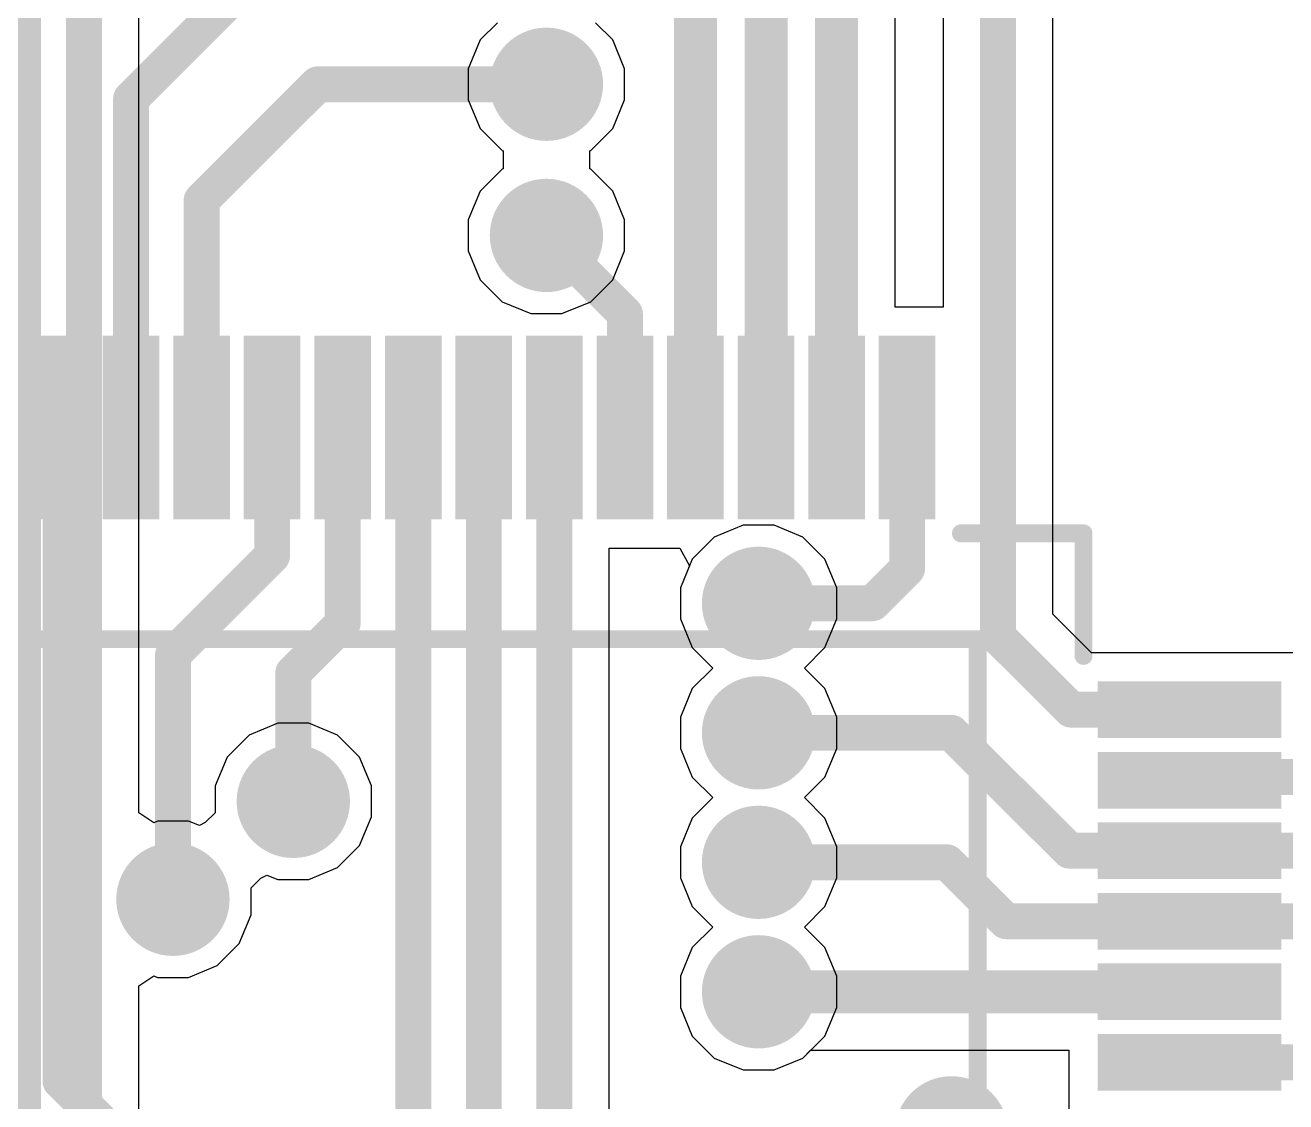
# Model space of a CAD drawing. Header units: millimetres. Extents: x 0 to 5423, y 0 to 5425.
# Drawn here: x 56.83 to 65.77, y 104.88 to 112.51 of the extents above; entities that cross this region are included whole.
import ezdxf

# ---------------------------------------------------------------- set-up
doc = ezdxf.new("R2010")
doc.units = ezdxf.units.MM
for name, color, linetype in [('BottomLayer', 5, 'Continuous'), ('BottomSolder', 6, 'Continuous'), ('TopLayer', 1, 'Continuous'), ('TopOverlay', 2, 'Continuous'), ('TopPaste', 8, 'Continuous'), ('TopSolder', 216, 'Continuous'), ('ViaHoleLayer', 16, 'Continuous')]:
    doc.layers.add(name, color=color, linetype=linetype)

# ---------------------------------------------------------------- blocks, each defined once
blk = doc.blocks.new('LQFP_64_10_10__6')
at = {"layer": 'TopLayer'}
for points in [[(-5.149899529999999, -1.0999343), (-5.149899529999999, -1.3999337), (-6.349899669999999, -1.3999337), (-6.349899669999999, -1.0999343)], [(-5.149899529999999, -1.6000603), (-5.149899529999999, -1.9000597), (-6.349899669999999, -1.9000597), (-6.349899669999999, -1.6000603)], [(-5.149899529999999, -2.0999323), (-5.149899529999999, -2.3999317), (-6.349899669999999, -2.3999317), (-6.349899669999999, -2.0999323)], [(-5.149899529999999, -2.6000583), (-5.149899529999999, -2.9000577), (-6.349899669999999, -2.9000577), (-6.349899669999999, -2.6000583)], [(-5.149899529999999, -3.0999303), (-5.149899529999999, -3.399929699999999), (-6.349899669999999, -3.399929699999999), (-6.349899669999999, -3.0999303)], [(-5.149899529999999, -3.6000563), (-5.149899529999999, -3.9000557), (-6.349899669999999, -3.9000557), (-6.349899669999999, -3.6000563)], [(-3.6000563, -5.149899529999999), (-3.6000563, -6.349899669999999), (-3.9000557, -6.349899669999999), (-3.9000557, -5.149899529999999)], [(-3.0999303, -5.149899529999999), (-3.0999303, -6.349899669999999), (-3.399929699999999, -6.349899669999999), (-3.399929699999999, -5.149899529999999)], [(-2.6000583, -5.149899529999999), (-2.6000583, -6.349899669999999), (-2.9000577, -6.349899669999999), (-2.9000577, -5.149899529999999)], [(-2.0999323, -5.149899529999999), (-2.0999323, -6.349899669999999), (-2.3999317, -6.349899669999999), (-2.3999317, -5.149899529999999)], [(-1.6000603, -5.149899529999999), (-1.6000603, -6.349899669999999), (-1.9000597, -6.349899669999999), (-1.9000597, -5.149899529999999)], [(-1.0999343, -5.149899529999999), (-1.0999343, -6.349899669999999), (-1.3999337, -6.349899669999999), (-1.3999337, -5.149899529999999)], [(-0.6000622999999999, -5.149899529999999), (-0.6000622999999999, -6.349899669999999), (-0.9000617, -6.349899669999999), (-0.9000617, -5.149899529999999)], [(-0.09993630000000003, -5.149899529999999), (-0.09993629999999996, -6.349899669999999), (-0.3999356999999999, -6.349899669999999), (-0.3999356999999999, -5.149899529999999)], [(0.3999356999999999, -5.149899529999999), (0.3999356999999999, -6.349899669999999), (0.09993630000000003, -6.349899669999999), (0.09993629999999996, -5.149899529999999)], [(0.9000617, -5.149899529999999), (0.9000617, -6.349899669999999), (0.6000622999999999, -6.349899669999999), (0.6000622999999999, -5.149899529999999)], [(1.3999337, -5.149899529999999), (1.3999337, -6.349899669999999), (1.0999343, -6.349899669999999), (1.0999343, -5.149899529999999)], [(1.9000597, -5.149899529999999), (1.9000597, -6.349899669999999), (1.6000603, -6.349899669999999), (1.6000603, -5.149899529999999)], [(2.3999317, -5.149899529999999), (2.3999317, -6.349899669999999), (2.0999323, -6.349899669999999), (2.0999323, -5.149899529999999)]]:
    blk.add_hatch(color=1, dxfattribs=at).paths.add_polyline_path(points)
at = {"layer": 'TopPaste'}
for points in [[(-5.149899529999999, -1.0999343), (-5.149899529999999, -1.3999337), (-6.349899669999999, -1.3999337), (-6.349899669999999, -1.0999343)], [(-5.149899529999999, -1.6000603), (-5.149899529999999, -1.9000597), (-6.349899669999999, -1.9000597), (-6.349899669999999, -1.6000603)], [(-5.149899529999999, -2.0999323), (-5.149899529999999, -2.3999317), (-6.349899669999999, -2.3999317), (-6.349899669999999, -2.0999323)], [(-5.149899529999999, -2.6000583), (-5.149899529999999, -2.9000577), (-6.349899669999999, -2.9000577), (-6.349899669999999, -2.6000583)], [(-5.149899529999999, -3.0999303), (-5.149899529999999, -3.399929699999999), (-6.349899669999999, -3.399929699999999), (-6.349899669999999, -3.0999303)], [(-5.149899529999999, -3.6000563), (-5.149899529999999, -3.9000557), (-6.349899669999999, -3.9000557), (-6.349899669999999, -3.6000563)], [(-3.6000563, -5.149899529999999), (-3.6000563, -6.349899669999999), (-3.9000557, -6.349899669999999), (-3.9000557, -5.149899529999999)], [(-3.0999303, -5.149899529999999), (-3.0999303, -6.349899669999999), (-3.399929699999999, -6.349899669999999), (-3.399929699999999, -5.149899529999999)], [(-2.6000583, -5.149899529999999), (-2.6000583, -6.349899669999999), (-2.9000577, -6.349899669999999), (-2.9000577, -5.149899529999999)], [(-2.0999323, -5.149899529999999), (-2.0999323, -6.349899669999999), (-2.3999317, -6.349899669999999), (-2.3999317, -5.149899529999999)], [(-1.6000603, -5.149899529999999), (-1.6000603, -6.349899669999999), (-1.9000597, -6.349899669999999), (-1.9000597, -5.149899529999999)], [(-1.0999343, -5.149899529999999), (-1.0999343, -6.349899669999999), (-1.3999337, -6.349899669999999), (-1.3999337, -5.149899529999999)], [(-0.6000622999999999, -5.149899529999999), (-0.6000622999999999, -6.349899669999999), (-0.9000617, -6.349899669999999), (-0.9000617, -5.149899529999999)], [(-0.09993630000000003, -5.149899529999999), (-0.09993629999999996, -6.349899669999999), (-0.3999356999999999, -6.349899669999999), (-0.3999356999999999, -5.149899529999999)], [(0.3999356999999999, -5.149899529999999), (0.3999356999999999, -6.349899669999999), (0.09993630000000003, -6.349899669999999), (0.09993629999999996, -5.149899529999999)], [(0.9000617, -5.149899529999999), (0.9000617, -6.349899669999999), (0.6000622999999999, -6.349899669999999), (0.6000622999999999, -5.149899529999999)], [(1.3999337, -5.149899529999999), (1.3999337, -6.349899669999999), (1.0999343, -6.349899669999999), (1.0999343, -5.149899529999999)], [(1.9000597, -5.149899529999999), (1.9000597, -6.349899669999999), (1.6000603, -6.349899669999999), (1.6000603, -5.149899529999999)], [(2.3999317, -5.149899529999999), (2.3999317, -6.349899669999999), (2.0999323, -6.349899669999999), (2.0999323, -5.149899529999999)]]:
    blk.add_hatch(color=8, dxfattribs=at).paths.add_polyline_path(points)
at = {"layer": 'TopSolder'}
for points in [[(-5.09909953, -1.0491343), (-5.09909953, -1.4507337), (-6.400699670000001, -1.4507337), (-6.400699670000001, -1.0491343)], [(-5.09909953, -1.5492603), (-5.09909953, -1.9508597), (-6.400699670000001, -1.9508597), (-6.400699670000001, -1.5492603)], [(-5.09909953, -2.0491323), (-5.09909953, -2.4507317), (-6.400699670000001, -2.4507317), (-6.400699670000001, -2.0491323)], [(-5.09909953, -2.5492583), (-5.09909953, -2.9508577), (-6.400699670000001, -2.9508577), (-6.400699670000001, -2.5492583)], [(-5.09909953, -3.0491303), (-5.09909953, -3.4507297), (-6.400699670000001, -3.4507297), (-6.400699670000001, -3.0491303)], [(-5.09909953, -3.5492563), (-5.09909953, -3.9508557), (-6.400699670000001, -3.9508557), (-6.400699670000001, -3.5492563)], [(-3.5492563, -5.09909953), (-3.5492563, -6.400699670000001), (-3.9508557, -6.400699670000001), (-3.9508557, -5.09909953)], [(-3.0491303, -5.09909953), (-3.0491303, -6.400699670000001), (-3.4507297, -6.400699670000001), (-3.4507297, -5.09909953)], [(-2.5492583, -5.09909953), (-2.5492583, -6.400699670000001), (-2.9508577, -6.400699670000001), (-2.9508577, -5.09909953)], [(-2.0491323, -5.09909953), (-2.0491323, -6.400699670000001), (-2.4507317, -6.400699670000001), (-2.4507317, -5.09909953)], [(-1.5492603, -5.09909953), (-1.5492603, -6.400699670000001), (-1.9508597, -6.400699670000001), (-1.9508597, -5.09909953)], [(-1.0491343, -5.09909953), (-1.0491343, -6.400699670000001), (-1.4507337, -6.400699670000001), (-1.4507337, -5.09909953)], [(-0.5492623, -5.09909953), (-0.5492623, -6.400699670000001), (-0.9508616999999998, -6.400699670000001), (-0.9508616999999998, -5.09909953)], [(-0.04913630000000004, -5.09909953), (-0.04913629999999996, -6.400699670000001), (-0.4507357, -6.400699670000001), (-0.4507357, -5.09909953)], [(0.4507357, -5.09909953), (0.4507357, -6.400699670000001), (0.04913630000000004, -6.400699670000001), (0.04913629999999996, -5.09909953)], [(0.9508616999999998, -5.09909953), (0.9508616999999998, -6.400699670000001), (0.5492623, -6.400699670000001), (0.5492623, -5.09909953)], [(1.4507337, -5.09909953), (1.4507337, -6.400699670000001), (1.0491343, -6.400699670000001), (1.0491343, -5.09909953)], [(1.9508597, -5.09909953), (1.9508597, -6.400699670000001), (1.5492603, -6.400699670000001), (1.5492603, -5.09909953)], [(2.4507317, -5.09909953), (2.4507317, -6.400699670000001), (2.0491323, -6.400699670000001), (2.0491323, -5.09909953)]]:
    blk.add_hatch(color=216, dxfattribs=at).paths.add_polyline_path(points)
at = {"layer": 'TopOverlay', "const_width": 0.127}
for points in [[(-4.250004199999999, 4.250004199999999), (-4.250004199999999, -4.250004199999999)], [(-4.999989999999999, -4.131183), (-4.999989999999999, -4.999989999999999)], [(4.250004199999999, -4.250004199999999), (-4.250004199999999, -4.250004199999999)], [(-4.1312084, -4.999989999999999), (-4.999989999999999, -4.999989999999999)]]:
    blk.add_lwpolyline(points, dxfattribs=at)
at = {"layer": 'TopOverlay', "const_width": 0.0635}
for points in [[(-5.03174, -4.131183, 1), (-4.96824, -4.131183, 1)], [(-4.2817542, -4.250004199999999, 1), (-4.2182542, -4.250004199999999, 1)], [(-4.2817542, -4.250004199999999, 1), (-4.2182542, -4.250004199999999, 1)], [(-5.03174, -4.999989999999999, 1), (-4.96824, -4.999989999999999, 1)], [(-5.03174, -4.999989999999999, 1), (-4.96824, -4.999989999999999, 1)], [(-4.162958399999999, -4.999989999999999, 1), (-4.099458400000001, -4.999989999999999, 1)]]:
    blk.add_lwpolyline(points, format="xyb", close=True, dxfattribs=at)

msp = doc.modelspace()

# ---------------------------------------------------------------- hatches: boundary and pattern name
at = {"layer": 'BottomLayer'}
h = msp.add_hatch(color=5, dxfattribs=at)
edge = h.paths.add_edge_path()
edge.add_arc((60.5282127, 112.09504124), 0.2999994, 0, 360)
h = msp.add_hatch(color=5, dxfattribs=at)
edge = h.paths.add_edge_path()
edge.add_arc((60.5282127, 111.0234127), 0.2999994, 0, 360)
h = msp.add_hatch(color=5, dxfattribs=at)
edge = h.paths.add_edge_path()
edge.add_arc((62.03141264, 108.4154169), 0.2999994, 0, 360)
h = msp.add_hatch(color=5, dxfattribs=at)
edge = h.paths.add_edge_path()
edge.add_arc((62.03141264, 107.4974355), 0.2999994, 0, 360)
h = msp.add_hatch(color=5, dxfattribs=at)
edge = h.paths.add_edge_path()
edge.add_arc((58.7343504, 107.011343), 0.2999994, 0, 360)
h = msp.add_hatch(color=5, dxfattribs=at)
edge = h.paths.add_edge_path()
edge.add_arc((62.03141264, 106.5794541), 0.2999994, 0, 360)
h = msp.add_hatch(color=5, dxfattribs=at)
edge = h.paths.add_edge_path()
edge.add_arc((57.8812787, 106.3170721), 0.2999994, 0, 360)
h = msp.add_hatch(color=5, dxfattribs=at)
edge = h.paths.add_edge_path()
edge.add_arc((62.03141264, 105.6614727), 0.2999994, 0, 360)
h = msp.add_hatch(color=5, dxfattribs=at)
edge = h.paths.add_edge_path()
edge.add_arc((63.3983238, 104.6614747), 0.2999994, 0, 360)
at = {"layer": 'BottomSolder'}
h = msp.add_hatch(color=6, dxfattribs=at)
edge = h.paths.add_edge_path()
edge.add_arc((60.5282127, 112.09504124), 0.4015993999999999, 0, 360)
h = msp.add_hatch(color=6, dxfattribs=at)
edge = h.paths.add_edge_path()
edge.add_arc((60.5282127, 111.0234127), 0.4015993999999999, 0, 360)
h = msp.add_hatch(color=6, dxfattribs=at)
edge = h.paths.add_edge_path()
edge.add_arc((62.03141264, 108.4154169), 0.4015993999999999, 0, 360)
h = msp.add_hatch(color=6, dxfattribs=at)
edge = h.paths.add_edge_path()
edge.add_arc((62.03141264, 107.4974355), 0.4015993999999999, 0, 360)
h = msp.add_hatch(color=6, dxfattribs=at)
edge = h.paths.add_edge_path()
edge.add_arc((58.7343504, 107.011343), 0.4015993999999999, 0, 360)
h = msp.add_hatch(color=6, dxfattribs=at)
edge = h.paths.add_edge_path()
edge.add_arc((62.03141264, 106.5794541), 0.4015993999999999, 0, 360)
h = msp.add_hatch(color=6, dxfattribs=at)
edge = h.paths.add_edge_path()
edge.add_arc((57.8812787, 106.3170721), 0.4015993999999999, 0, 360)
h = msp.add_hatch(color=6, dxfattribs=at)
edge = h.paths.add_edge_path()
edge.add_arc((62.03141264, 105.6614727), 0.4015993999999999, 0, 360)
h = msp.add_hatch(color=6, dxfattribs=at)
edge = h.paths.add_edge_path()
edge.add_arc((63.3983238, 104.6614747), 0.4015993999999999, 0, 360)
at = {"layer": 'TopLayer'}
h = msp.add_hatch(color=1, dxfattribs=at)
edge = h.paths.add_edge_path()
edge.add_arc((60.5282127, 112.09504124), 0.2999994, 0, 360)
h = msp.add_hatch(color=1, dxfattribs=at)
edge = h.paths.add_edge_path()
edge.add_arc((60.5282127, 111.0234127), 0.2999994, 0, 360)
h = msp.add_hatch(color=1, dxfattribs=at)
edge = h.paths.add_edge_path()
edge.add_arc((62.03141264, 108.4154169), 0.2999994, 0, 360)
h = msp.add_hatch(color=1, dxfattribs=at)
edge = h.paths.add_edge_path()
edge.add_arc((62.03141264, 107.4974355), 0.2999994, 0, 360)
h = msp.add_hatch(color=1, dxfattribs=at)
edge = h.paths.add_edge_path()
edge.add_arc((58.7343504, 107.011343), 0.2999994, 0, 360)
h = msp.add_hatch(color=1, dxfattribs=at)
edge = h.paths.add_edge_path()
edge.add_arc((62.03141264, 106.5794541), 0.2999994, 0, 360)
h = msp.add_hatch(color=1, dxfattribs=at)
edge = h.paths.add_edge_path()
edge.add_arc((57.8812787, 106.3170721), 0.2999994, 0, 360)
h = msp.add_hatch(color=1, dxfattribs=at)
edge = h.paths.add_edge_path()
edge.add_arc((62.03141264, 105.6614727), 0.2999994, 0, 360)
h = msp.add_hatch(color=1, dxfattribs=at)
edge = h.paths.add_edge_path()
edge.add_arc((63.3983238, 104.6614747), 0.2999994, 0, 360)
at = {"layer": 'TopSolder'}
h = msp.add_hatch(color=216, dxfattribs=at)
edge = h.paths.add_edge_path()
edge.add_arc((60.5282127, 112.09504124), 0.4015993999999999, 0, 360)
h = msp.add_hatch(color=216, dxfattribs=at)
edge = h.paths.add_edge_path()
edge.add_arc((60.5282127, 111.0234127), 0.4015993999999999, 0, 360)
h = msp.add_hatch(color=216, dxfattribs=at)
edge = h.paths.add_edge_path()
edge.add_arc((62.03141264, 108.4154169), 0.4015993999999999, 0, 360)
h = msp.add_hatch(color=216, dxfattribs=at)
edge = h.paths.add_edge_path()
edge.add_arc((62.03141264, 107.4974355), 0.4015993999999999, 0, 360)
h = msp.add_hatch(color=216, dxfattribs=at)
edge = h.paths.add_edge_path()
edge.add_arc((58.7343504, 107.011343), 0.4015993999999999, 0, 360)
h = msp.add_hatch(color=216, dxfattribs=at)
edge = h.paths.add_edge_path()
edge.add_arc((62.03141264, 106.5794541), 0.4015993999999999, 0, 360)
h = msp.add_hatch(color=216, dxfattribs=at)
edge = h.paths.add_edge_path()
edge.add_arc((57.8812787, 106.3170721), 0.4015993999999999, 0, 360)
h = msp.add_hatch(color=216, dxfattribs=at)
edge = h.paths.add_edge_path()
edge.add_arc((62.03141264, 105.6614727), 0.4015993999999999, 0, 360)
h = msp.add_hatch(color=216, dxfattribs=at)
edge = h.paths.add_edge_path()
edge.add_arc((63.3983238, 104.6614747), 0.4015993999999999, 0, 360)
at = {"layer": 'ViaHoleLayer'}
h = msp.add_hatch(color=16, dxfattribs=at)
edge = h.paths.add_edge_path()
edge.add_arc((60.5282127, 112.09504124), 0.1499997, 0, 360)
h = msp.add_hatch(color=16, dxfattribs=at)
edge = h.paths.add_edge_path()
edge.add_arc((60.5282127, 111.0234127), 0.1499997, 0, 360)
h = msp.add_hatch(color=16, dxfattribs=at)
edge = h.paths.add_edge_path()
edge.add_arc((62.03141264, 108.4154169), 0.1499997, 0, 360)
h = msp.add_hatch(color=16, dxfattribs=at)
edge = h.paths.add_edge_path()
edge.add_arc((62.03141264, 107.4974355), 0.1499997, 0, 360)
h = msp.add_hatch(color=16, dxfattribs=at)
edge = h.paths.add_edge_path()
edge.add_arc((58.7343504, 107.011343), 0.1499997, 0, 360)
h = msp.add_hatch(color=16, dxfattribs=at)
edge = h.paths.add_edge_path()
edge.add_arc((62.03141264, 106.5794541), 0.1499997, 0, 360)
h = msp.add_hatch(color=16, dxfattribs=at)
edge = h.paths.add_edge_path()
edge.add_arc((57.8812787, 106.3170721), 0.1499997, 0, 360)
h = msp.add_hatch(color=16, dxfattribs=at)
edge = h.paths.add_edge_path()
edge.add_arc((62.03141264, 105.6614727), 0.1499997, 0, 360)

# ---------------------------------------------------------------- linework, layer by layer
at = {"layer": 'BottomLayer'}
for p, q in [((57.63954436, 106.93088596), (57.63954436, 118.05017284)), ((60.1803978, 112.5306995), (60.058554, 112.4088557)), ((60.9978714, 112.4088557), (60.8760276, 112.5306995)), ((60.058554, 112.4088557), (59.9742133, 112.20523914)), ((61.0822121, 112.20523914), (60.9978714, 112.4088557)), ((59.9742133, 112.20523914), (59.9742133, 111.98484334)), ((61.0822121, 111.98484334), (61.0822121, 112.20523914)), ((59.9742133, 111.98484334), (60.058554, 111.78122678)), ((60.9978714, 111.78122678), (61.0822121, 111.98484334)), ((60.058554, 111.78122678), (60.21439823999999, 111.62538254)), ((60.84202716, 111.62538254), (60.9978714, 111.78122678)), ((60.21439823999999, 111.62538254), (60.2208092, 111.62272824)), ((60.2208092, 111.62272824), (60.2208092, 111.4957257)), ((60.8356162, 111.62272824), (60.84202716, 111.62538254)), ((60.8356162, 111.4957257), (60.8356162, 111.62272824)), ((60.21439823999999, 111.4930714), (60.058554, 111.33722716)), ((60.2208092, 111.4957257), (60.21439823999999, 111.4930714)), ((60.84202716, 111.4930714), (60.8356162, 111.4957257)), ((60.9978714, 111.33722716), (60.84202716, 111.4930714)), ((60.058554, 111.33722716), (59.9742133, 111.1336106)), ((61.0822121, 111.1336106), (60.9978714, 111.33722716)), ((59.9742133, 111.1336106), (59.9742133, 110.9132148)), ((61.0822121, 110.9132148), (61.0822121, 111.1336106)), ((59.9742133, 110.9132148), (60.058554, 110.70959824)), ((60.9978714, 110.70959824), (61.0822121, 110.9132148)), ((60.058554, 110.70959824), (60.21439823999999, 110.553754)), ((60.84202716, 110.553754), (60.9978714, 110.70959824)), ((60.21439823999999, 110.553754), (60.41801479999999, 110.4694133)), ((60.63841059999999, 110.4694133), (60.84202716, 110.553754)), ((60.41801479999999, 110.4694133), (60.63841059999999, 110.4694133)), ((61.92121473999999, 108.9694163), (61.71759818, 108.8850756)), ((62.14161053999999, 108.9694163), (61.92121473999999, 108.9694163)), ((62.3452271, 108.8850756), (62.14161053999999, 108.9694163)), ((61.71759818, 108.8850756), (61.56175394, 108.72923136)), ((62.50107134, 108.72923136), (62.3452271, 108.8850756)), ((61.56175394, 108.72923136), (61.47741324, 108.5256148)), ((62.58541204, 108.5256148), (62.50107134, 108.72923136)), ((61.47741324, 108.5256148), (61.47741324, 108.305219)), ((62.58541204, 108.305219), (62.58541204, 108.5256148)), ((61.47741324, 108.305219), (61.56175394, 108.10160244)), ((62.50107134, 108.10160244), (62.58541204, 108.305219)), ((61.56175394, 108.10160244), (61.70693017999999, 107.9564262)), ((62.35589510000001, 107.9564262), (62.50107134, 108.10160244)), ((61.70693017999999, 107.9564262), (61.56175394, 107.81124996)), ((62.50107134, 107.81124996), (62.35589510000001, 107.9564262)), ((61.56175394, 107.81124996), (61.47741324, 107.6076334)), ((62.58541204, 107.6076334), (62.50107134, 107.81124996)), ((58.6241525, 107.5653424), (58.42053593999999, 107.4810017)), ((58.84454829999999, 107.5653424), (58.6241525, 107.5653424)), ((59.04816486, 107.4810017), (58.84454829999999, 107.5653424)), ((61.47741324, 107.6076334), (61.47741324, 107.3872376)), ((62.58541204, 107.3872376), (62.58541204, 107.6076334)), ((58.42053593999999, 107.4810017), (58.2646917, 107.32515746)), ((59.20400909999999, 107.32515746), (59.04816486, 107.4810017)), ((61.47741324, 107.3872376), (61.56175394, 107.18362104)), ((62.50107134, 107.18362104), (62.58541204, 107.3872376)), ((58.2646917, 107.32515746), (58.18035099999999, 107.1215409)), ((59.2883498, 107.1215409), (59.20400909999999, 107.32515746)), ((58.18035099999999, 107.1215409), (58.18035099999999, 106.93030176)), ((59.2883498, 106.9011451), (59.2883498, 107.1215409)), ((61.56175394, 107.18362104), (61.70693017999999, 107.0384448)), ((62.35589510000001, 107.0384448), (62.50107134, 107.18362104)), ((61.70693017999999, 107.0384448), (61.56175394, 106.89326856)), ((62.50107134, 106.89326856), (62.35589510000001, 107.0384448)), ((57.74514231999999, 106.8603273), (57.63954436, 106.93088596)), ((57.7710808, 106.8710715), (57.74514231999999, 106.8603273)), ((57.9914766, 106.8710715), (57.7710808, 106.8710715)), ((58.06857067999999, 106.83913862), (57.9914766, 106.8710715)), ((58.11051624, 106.86240756), (58.06857067999999, 106.83913862)), ((58.18035099999999, 106.93030176), (58.11051624, 106.86240756)), ((59.20400909999999, 106.69752854), (59.2883498, 106.9011451)), ((61.56175394, 106.89326856), (61.47741324, 106.689652)), ((62.58541204, 106.689652), (62.50107134, 106.89326856)), ((59.04816486, 106.5416843), (59.20400909999999, 106.69752854)), ((61.47741324, 106.689652), (61.47741324, 106.4692562)), ((62.58541204, 106.4692562), (62.58541204, 106.689652)), ((58.50511285999999, 106.46600754), (58.54705841999999, 106.48927648)), ((58.54705841999999, 106.48927648), (58.6241525, 106.4573436)), ((58.84454829999999, 106.4573436), (59.04816486, 106.5416843)), ((58.4352781, 106.39811334), (58.50511285999999, 106.46600754)), ((58.4352781, 106.2068742), (58.4352781, 106.39811334)), ((58.6241525, 106.4573436), (58.84454829999999, 106.4573436)), ((61.47741324, 106.4692562), (61.56175394, 106.26563964)), ((62.50107134, 106.26563964), (62.58541204, 106.4692562)), ((61.56175394, 106.26563964), (61.70693017999999, 106.1204634)), ((62.35589510000001, 106.1204634), (62.50107134, 106.26563964)), ((58.35093739999999, 106.00325764), (58.4352781, 106.2068742)), ((61.70693017999999, 106.1204634), (61.56175394, 105.97528716)), ((62.50107134, 105.97528716), (62.35589510000001, 106.1204634)), ((58.19509316, 105.8474134), (58.35093739999999, 106.00325764)), ((61.56175394, 105.97528716), (61.47741324, 105.7716706)), ((62.58541204, 105.7716706), (62.50107134, 105.97528716)), ((57.63954436, 105.70325824), (57.74514231999999, 105.7738169)), ((57.74514231999999, 105.7738169), (57.7710808, 105.7630727)), ((57.9914766, 105.7630727), (58.19509316, 105.8474134)), ((61.47741324, 105.7716706), (61.47741324, 105.5512748)), ((62.58541204, 105.5512748), (62.58541204, 105.7716706)), ((57.63954436, 103.40305456), (57.63954436, 105.70325824)), ((57.7710808, 105.7630727), (57.9914766, 105.7630727)), ((61.47741324, 105.5512748), (61.56175394, 105.34765824)), ((62.50107134, 105.34765824), (62.58541204, 105.5512748)), ((61.56175394, 105.34765824), (61.71759818, 105.191814)), ((62.3452271, 105.191814), (62.50107134, 105.34765824)), ((61.71759818, 105.191814), (61.92121473999999, 105.1074733)), ((62.14161053999999, 105.1074733), (62.3452271, 105.191814)), ((61.92121473999999, 105.1074733), (62.14161053999999, 105.1074733))]:
    msp.add_line(p, q, dxfattribs=at)
at = {"layer": 'BottomLayer', "const_width": 0.254}
for points in [[(56.81980508, 99.4918127), (56.81981016, 138.2929924)], [(57.25107929999999, 103.2421481), (57.25107929999999, 118.2110793)]]:
    msp.add_lwpolyline(points, dxfattribs=at)
at = {"layer": 'TopLayer'}
for p, q in [((62.99870559999999, 110.5153111), (62.99870559999999, 114.99070728)), ((63.34014763999999, 113.9190127), (63.34014763999999, 110.5153111)), ((64.11707776, 108.33951916), (64.11707776, 113.75810624)), ((63.34014763999999, 110.5153111), (62.99870559999999, 110.5153111)), ((60.97281176, 103.27004746), (60.97281176, 108.8073135)), ((60.97281176, 108.8073135), (61.47390041999999, 108.8073135)), ((61.47390041999999, 108.8073135), (61.54148982, 108.68031096)), ((61.54148982, 108.68031096), (61.47741324, 108.5256148)), ((61.47741324, 108.5256148), (61.47741324, 108.305219)), ((61.47741324, 108.305219), (61.56175394, 108.10160244)), ((64.39112852, 108.0654684), (64.11707776, 108.33951916)), ((61.56175394, 108.10160244), (61.70693017999999, 107.9564262)), ((65.93830856, 108.0654684), (64.39112852, 108.0654684)), ((61.70693017999999, 107.9564262), (61.56175394, 107.81124996)), ((61.56175394, 107.81124996), (61.47741324, 107.6076334)), ((61.47741324, 107.6076334), (61.47741324, 107.3872376)), ((61.47741324, 107.3872376), (61.56175394, 107.18362104)), ((61.56175394, 107.18362104), (61.70693017999999, 107.0384448)), ((61.70693017999999, 107.0384448), (61.56175394, 106.89326856)), ((61.56175394, 106.89326856), (61.47741324, 106.689652)), ((61.47741324, 106.689652), (61.47741324, 106.4692562)), ((61.47741324, 106.4692562), (61.56175394, 106.26563964)), ((61.56175394, 106.26563964), (61.70693017999999, 106.1204634)), ((61.70693017999999, 106.1204634), (61.56175394, 105.97528716)), ((61.56175394, 105.97528716), (61.47741324, 105.7716706)), ((61.47741324, 105.7716706), (61.47741324, 105.5512748)), ((61.47741324, 105.5512748), (61.56175394, 105.34765824)), ((61.56175394, 105.34765824), (61.71759818, 105.191814)), ((62.3452271, 105.191814), (62.4005229, 105.2471098)), ((62.4005229, 105.2471098), (64.2303135, 105.2471098)), ((64.2303135, 105.2471098), (64.2303135, 104.257475)), ((61.71759818, 105.191814), (61.92121473999999, 105.1074733)), ((62.14161053999999, 105.1074733), (62.3452271, 105.191814)), ((61.92121473999999, 105.1074733), (62.14161053999999, 105.1074733))]:
    msp.add_line(p, q, dxfattribs=at)
for points, const_width in [([(61.58434469999999, 109.6613123), (61.58434469999999, 116.26235828)], 0.3048), ([(62.0844707, 109.6613123), (62.0844707, 115.76087084)], 0.3048), ([(62.5843427, 109.6613123), (62.5843427, 115.1623427)], 0.3048), ([(63.72861269999999, 108.1786127), (63.72861269999999, 113.9190127)], 0.254), ([(57.5843527, 111.9911527), (58.71694124, 113.12374124)], 0.254), ([(58.0844787, 111.2720787), (58.90744124, 112.09504124)], 0.254), ([(58.90744124, 112.09504124), (60.5282127, 112.09504124)], 0.254), ([(57.5843527, 109.6613123), (57.5843527, 111.9911527)], 0.254), ([(58.0844787, 109.6613123), (58.0844787, 111.2720787)], 0.254), ([(60.5282127, 111.0234127), (61.0844727, 110.4671527)], 0.254), ([(61.0844727, 109.6613123), (61.0844727, 110.4671527)], 0.254), ([(57.0844807, 105.0279459), (57.0844807, 109.6613123)], 0.254), ([(58.5843507, 108.7522844), (58.5843507, 109.6613123)], 0.254), ([(59.0844767, 108.27368236), (59.0844767, 109.6613123)], 0.254), ([(59.5843487, 103.1613507), (59.5843487, 109.6613123)], 0.254), ([(60.0844747, 101.82094444), (60.0844747, 109.6613123)], 0.254), ([(60.5843467, 103.109141), (60.5843467, 109.6613123)], 0.254), ([(63.0844687, 108.6615429), (63.0844687, 109.6613123)], 0.254), ([(57.8812787, 108.0492124), (58.5843507, 108.7522844)], 0.254), ([(62.8383427, 108.4154169), (63.0844687, 108.6615429)], 0.254), ([(62.03141264, 108.4154169), (62.8383427, 108.4154169)], 0.254), ([(58.7343504, 107.92355606), (59.0844767, 108.27368236)], 0.254), ([(63.72861269999999, 108.1786127), (64.2457567, 107.6614687)], 0.254), ([(57.8812787, 106.3170721), (57.8812787, 108.0492124)], 0.254), ([(58.7343504, 107.011343), (58.7343504, 107.92355606)], 0.254), ([(64.2457567, 107.6614687), (65.08431230000001, 107.6614687)], 0.254), ([(62.03141264, 107.4974355), (63.3983238, 107.4974355)], 0.254), ([(63.3983238, 107.4974355), (64.2342886, 106.6614707)], 0.254), ([(65.08431230000001, 107.1613427), (65.107312, 107.1843424)], 0.254), ([(65.107312, 107.1843424), (65.9093424, 107.1843424)], 0.254), ([(64.2342886, 106.6614707), (65.08431230000001, 106.6614707)], 0.254), ([(65.08431230000001, 106.6614707), (66.0087707, 106.6614707)], 0.254), ([(62.03141264, 106.5794541), (63.36747804, 106.5794541)], 0.254), ([(63.36747804, 106.5794541), (63.78558743999999, 106.1613447)], 0.254), ([(63.78558743999999, 106.1613447), (65.08431230000001, 106.1613447)], 0.254), ([(65.08431230000001, 106.1613447), (66.17400278, 106.1613447)], 0.254), ([(62.03141264, 105.6614727), (65.08431230000001, 105.6614727)], 0.3048), ([(65.08431230000001, 105.1613467), (65.99468639999999, 105.1613467)], 0.254), ([(57.0844807, 105.0279459), (58.5843507, 103.5280759)], 0.254)]:
    msp.add_lwpolyline(points, dxfattribs=dict(at, const_width=const_width))
for points, const_width in [([(58.84394123999999, 112.09504124, 1), (58.97094124, 112.09504124, 1)], 0.127), ([(58.84394123999999, 112.09504124, 1), (58.97094124, 112.09504124, 1)], 0.127), ([(60.4647127, 112.09504124, 1), (60.5917127, 112.09504124, 1)], 0.127), ([(57.52085269999999, 111.9911527, 1), (57.6478527, 111.9911527, 1)], 0.127), ([(57.52085269999999, 111.9911527, 1), (57.6478527, 111.9911527, 1)], 0.127), ([(58.02097869999999, 111.2720787, 1), (58.1479787, 111.2720787, 1)], 0.127), ([(58.02097869999999, 111.2720787, 1), (58.1479787, 111.2720787, 1)], 0.127), ([(60.4647127, 111.0234127, 1), (60.5917127, 111.0234127, 1)], 0.127), ([(61.0209727, 110.4671527, 1), (61.1479727, 110.4671527, 1)], 0.127), ([(61.0209727, 110.4671527, 1), (61.1479727, 110.4671527, 1)], 0.127), ([(61.5081447, 109.6613123, 1), (61.6605447, 109.6613123, 1)], 0.1524), ([(62.0082707, 109.6613123, 1), (62.1606707, 109.6613123, 1)], 0.1524), ([(62.5081427, 109.6613123, 1), (62.66054269999999, 109.6613123, 1)], 0.1524), ([(57.0209807, 109.6613123, 1), (57.1479807, 109.6613123, 1)], 0.127), ([(57.52085269999999, 109.6613123, 1), (57.6478527, 109.6613123, 1)], 0.127), ([(58.02097869999999, 109.6613123, 1), (58.1479787, 109.6613123, 1)], 0.127), ([(58.5208507, 109.6613123, 1), (58.6478507, 109.6613123, 1)], 0.127), ([(59.02097669999999, 109.6613123, 1), (59.14797669999999, 109.6613123, 1)], 0.127), ([(59.52084869999999, 109.6613123, 1), (59.6478487, 109.6613123, 1)], 0.127), ([(60.02097469999999, 109.6613123, 1), (60.1479747, 109.6613123, 1)], 0.127), ([(60.52084669999999, 109.6613123, 1), (60.6478467, 109.6613123, 1)], 0.127), ([(61.0209727, 109.6613123, 1), (61.1479727, 109.6613123, 1)], 0.127), ([(63.0209687, 109.6613123, 1), (63.14796869999999, 109.6613123, 1)], 0.127), ([(58.5208507, 108.7522844, 1), (58.6478507, 108.7522844, 1)], 0.127), ([(58.5208507, 108.7522844, 1), (58.6478507, 108.7522844, 1)], 0.127), ([(63.0209687, 108.6615429, 1), (63.14796869999999, 108.6615429, 1)], 0.127), ([(63.0209687, 108.6615429, 1), (63.14796869999999, 108.6615429, 1)], 0.127), ([(61.96791264, 108.4154169, 1), (62.09491264, 108.4154169, 1)], 0.127), ([(62.77484269999999, 108.4154169, 1), (62.9018427, 108.4154169, 1)], 0.127), ([(62.77484269999999, 108.4154169, 1), (62.9018427, 108.4154169, 1)], 0.127), ([(59.02097669999999, 108.27368236, 1), (59.14797669999999, 108.27368236, 1)], 0.127), ([(59.02097669999999, 108.27368236, 1), (59.14797669999999, 108.27368236, 1)], 0.127), ([(63.66511269999999, 108.1786127, 1), (63.7921127, 108.1786127, 1)], 0.127), ([(63.66511269999999, 108.1786127, 1), (63.7921127, 108.1786127, 1)], 0.127), ([(57.8177787, 108.0492124, 1), (57.94477869999999, 108.0492124, 1)], 0.127), ([(57.8177787, 108.0492124, 1), (57.94477869999999, 108.0492124, 1)], 0.127), ([(58.6708504, 107.92355606, 1), (58.79785039999999, 107.92355606, 1)], 0.127), ([(58.6708504, 107.92355606, 1), (58.79785039999999, 107.92355606, 1)], 0.127), ([(64.1822567, 107.6614687, 1), (64.30925669999999, 107.6614687, 1)], 0.127), ([(64.1822567, 107.6614687, 1), (64.30925669999999, 107.6614687, 1)], 0.127), ([(65.02081229999999, 107.6614687, 1), (65.1478123, 107.6614687, 1)], 0.127), ([(61.96791264, 107.4974355, 1), (62.09491264, 107.4974355, 1)], 0.127), ([(63.3348238, 107.4974355, 1), (63.4618238, 107.4974355, 1)], 0.127), ([(63.3348238, 107.4974355, 1), (63.4618238, 107.4974355, 1)], 0.127), ([(65.04381199999999, 107.1843424, 1), (65.170812, 107.1843424, 1)], 0.127), ([(65.04381199999999, 107.1843424, 1), (65.170812, 107.1843424, 1)], 0.127), ([(65.02081229999999, 107.1613427, 1), (65.1478123, 107.1613427, 1)], 0.127), ([(58.6708504, 107.011343, 1), (58.79785039999999, 107.011343, 1)], 0.127), ([(64.1707886, 106.6614707, 1), (64.29778859999999, 106.6614707, 1)], 0.127), ([(64.1707886, 106.6614707, 1), (64.29778859999999, 106.6614707, 1)], 0.127), ([(65.02081229999999, 106.6614707, 1), (65.1478123, 106.6614707, 1)], 0.127), ([(65.02081229999999, 106.6614707, 1), (65.1478123, 106.6614707, 1)], 0.127), ([(61.96791264, 106.5794541, 1), (62.09491264, 106.5794541, 1)], 0.127), ([(63.30397803999999, 106.5794541, 1), (63.43097804, 106.5794541, 1)], 0.127), ([(63.30397803999999, 106.5794541, 1), (63.43097804, 106.5794541, 1)], 0.127), ([(57.8177787, 106.3170721, 1), (57.94477869999999, 106.3170721, 1)], 0.127), ([(63.72208744, 106.1613447, 1), (63.84908744, 106.1613447, 1)], 0.127), ([(63.72208744, 106.1613447, 1), (63.84908744, 106.1613447, 1)], 0.127), ([(65.02081229999999, 106.1613447, 1), (65.1478123, 106.1613447, 1)], 0.127), ([(65.02081229999999, 106.1613447, 1), (65.1478123, 106.1613447, 1)], 0.127), ([(61.95521263999999, 105.6614727, 1), (62.10761264, 105.6614727, 1)], 0.1524), ([(65.0081123, 105.6614727, 1), (65.1605123, 105.6614727, 1)], 0.1524), ([(65.02081229999999, 105.1613467, 1), (65.1478123, 105.1613467, 1)], 0.127), ([(57.0209807, 105.0279459, 1), (57.1479807, 105.0279459, 1)], 0.127), ([(57.0209807, 105.0279459, 1), (57.1479807, 105.0279459, 1)], 0.127)]:
    msp.add_lwpolyline(points, format="xyb", close=True, dxfattribs=dict(at, const_width=const_width))

# ---------------------------------------------------------------- block references
at = {"rotation": 180}
msp.add_blockref('LQFP_64_10_10__6', (59.33441269999999, 103.9114127), dxfattribs=at)

doc.saveas('drawing.dxf')
